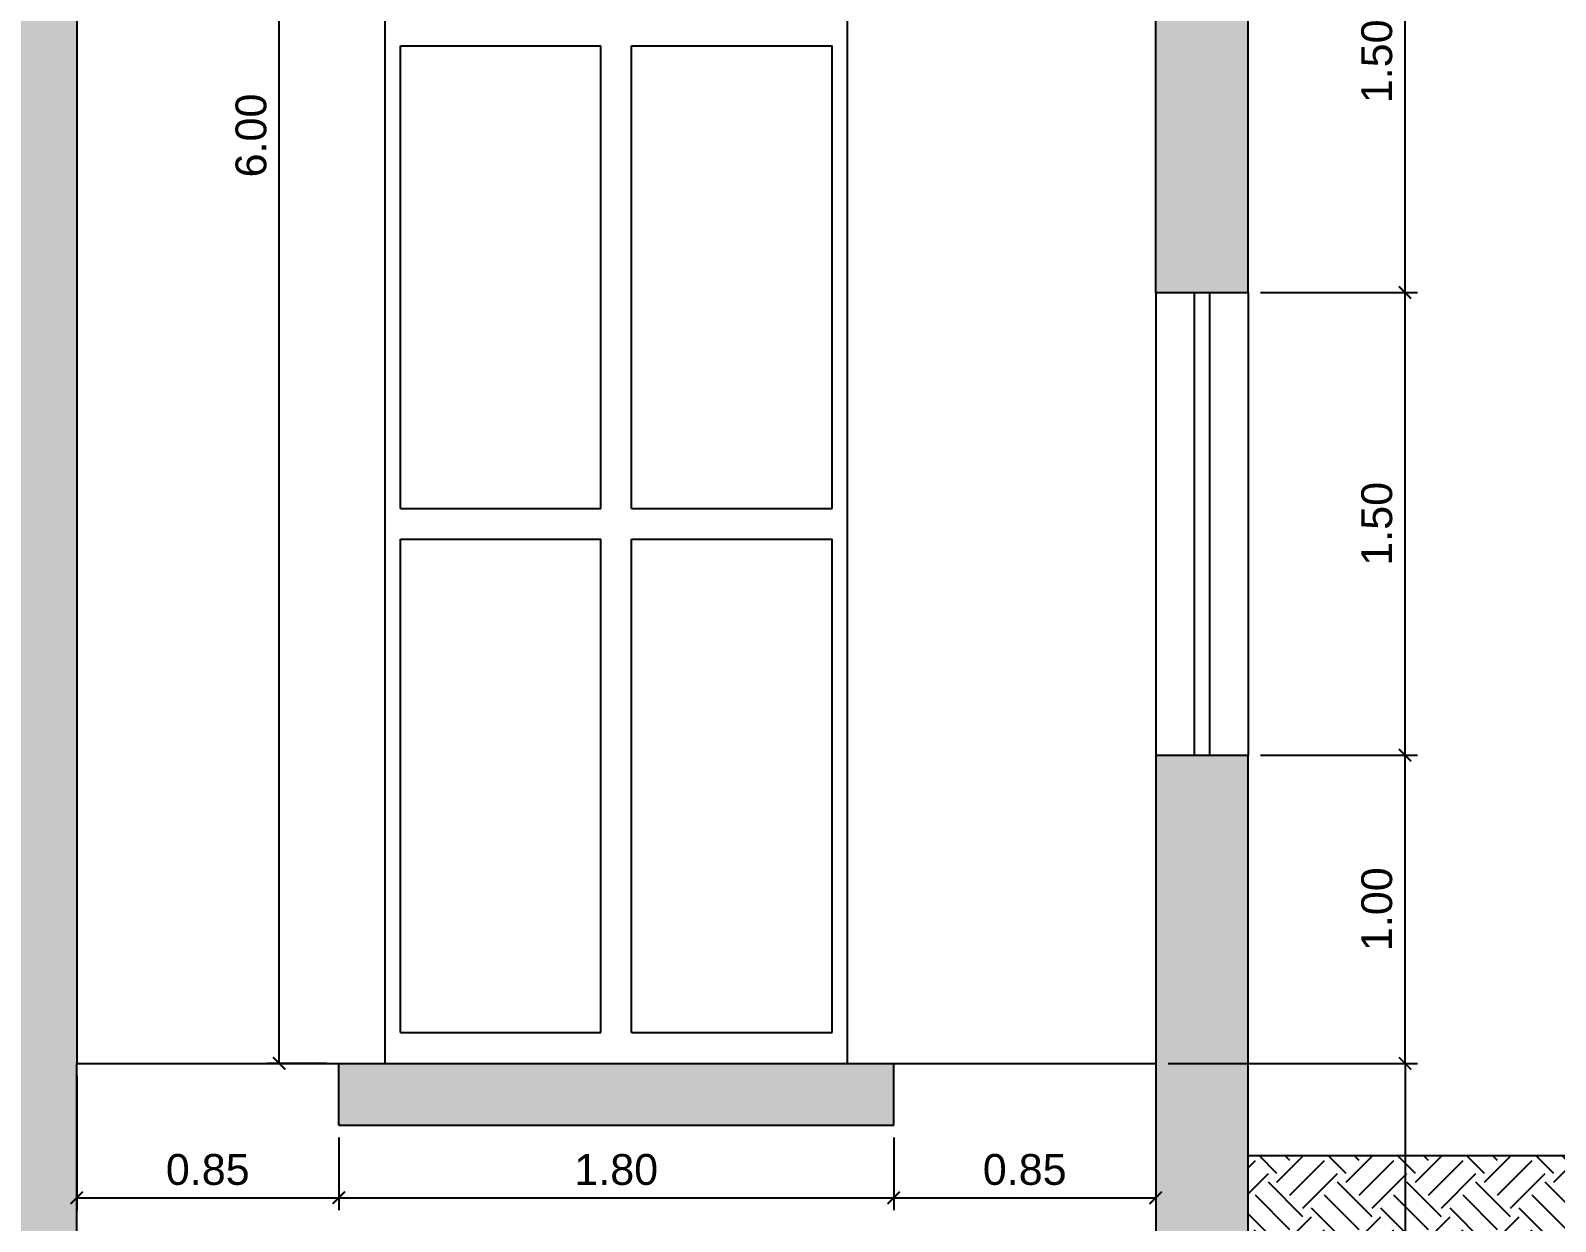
# Model space of a CAD drawing. Header units: feet. Extents: x 0 to 285115, y 0 to 9111421.
# Drawn here: x 285102.418 to 285107.364, y 9111357.196 to 9111361.059 of the extents above; entities that cross this region are included whole.
import ezdxf

# ---------------------------------------------------------------- set-up
doc = ezdxf.new("R2010")
doc.units = ezdxf.units.FT
doc.header["$MEASUREMENT"] = 0
doc.layers.get('0').update_dxf_attribs({"linetype": 'CONTINUOUS'})
doc.layers.get('DEFPOINTS').update_dxf_attribs({"linetype": 'CONTINUOUS'})
for name, color, linetype in [('02', 7, 'CONTINUOUS'), ('06', 6, 'CONTINUOUS'), ('H-SA-CONTORNO', 2, 'CONTINUOUS'), ('H-SA-DIM', 1, 'CONTINUOUS'), ('H-SA-ESTRUTURA (CORTE)', 5, 'CONTINUOUS'), ('H-SA-HTC CONCRETO', 253, 'CONTINUOUS')]:
    doc.layers.add(name, color=color, linetype=linetype)
doc.styles.get("Standard").update_dxf_attribs({"font": 'arial.ttf'})
doc.dimstyles.new('Copy of EGC_2.0mm', dxfattribs={"dimtxt": 0.1, "dimasz": 0.04, "dimexe": 0.04, "dimexo": 0.04, "dimgap": 0.04, "dimtad": 1, "dimzin": 1, "dimdsep": 46, "dimtxsty": 'Standard', "dimblk": 'ARCHTICK', "dimcen": 0, "dimclrd": 1, "dimclre": 1, "dimclrt": 2, "dimazin": 0, "dimtfac": 1, "dimtix": 1, "dimtmove": 1, "dimatfit": 3, "dimldrblk": 'NONE', "dimfxl": 0.002, "dimtolj": 1, "dimtzin": 0, "dimlwd": -1, "dimarcsym": 0})

# ---------------------------------------------------------------- blocks, each defined once
blk = doc.blocks.new('_ArchTick')
at = {"color": 0, "linetype": 'ByBlock', "const_width": 0.15}
blk.add_lwpolyline([(-0.5, -0.5), (0.5, 0.5)], dxfattribs=at)
blk = doc.blocks.new('*D1175')
at = {"layer": 'DEFPOINTS', "color": 0, "transparency": 16777216}
for p in [(285103.2244, 9111363.7282), (285104.1676, 9111363.7282), (285103.4176, 9111357.7093)]:
    blk.add_point(p, dxfattribs=at)
at = {"layer": 'H-SA-DIM', "color": 1, "lineweight": -2, "transparency": 16777216}
for p, q in [((285104.1276, 9111363.7282), (285103.1844, 9111363.7282)), ((285103.3776, 9111357.7093), (285103.1844, 9111357.7093))]:
    blk.add_line(p, q, dxfattribs=at)
at = {"layer": 'H-SA-DIM', "color": 1, "transparency": 16777216}
blk.add_line((285103.2244, 9111357.7093), (285103.2244, 9111363.7282), dxfattribs=at)
at = {"layer": 'H-SA-DIM', "color": 1, "transparency": 16777216, "xscale": 0.04, "yscale": 0.04, "zscale": 0.04}
for p, rotation in [((285103.2244, 9111363.7282), 90), ((285103.2244, 9111357.7093), 270)]:
    blk.add_blockref('_ArchTick', p, dxfattribs=dict(at, rotation=rotation))
at = {"layer": 'H-SA-DIM', "color": 2, "transparency": 16777216, "insert": (285103.1333, 9111360.7188), "char_height": 0.1, "attachment_point": 5, "rotation": 90}
blk.add_mtext('\\A1;6.00', dxfattribs=at)
blk = doc.blocks.new('_None')
blk = doc.blocks.new('*D1194')
at = {"layer": 'DEFPOINTS', "color": 0, "transparency": 16777216}
for p in [(285106.0676, 9111357.7093), (285106.0676, 9111354.9593), (285106.8763, 9111354.9593)]:
    blk.add_point(p, dxfattribs=at)
at = {"layer": 'H-SA-DIM', "color": 1, "lineweight": -2, "transparency": 16777216}
for p, q in [((285106.1076, 9111357.7093), (285106.9163, 9111357.7093)), ((285106.1076, 9111354.9593), (285106.9163, 9111354.9593))]:
    blk.add_line(p, q, dxfattribs=at)
at = {"layer": 'H-SA-DIM', "color": 1, "transparency": 16777216}
blk.add_line((285106.8763, 9111357.7093), (285106.8763, 9111354.9593), dxfattribs=at)
at = {"layer": 'H-SA-DIM', "color": 1, "transparency": 16777216, "xscale": 0.04, "yscale": 0.04, "zscale": 0.04}
for p, rotation in [((285106.8763, 9111357.7093), 90), ((285106.8763, 9111354.9593), 270)]:
    blk.add_blockref('_ArchTick', p, dxfattribs=dict(at, rotation=rotation))
at = {"layer": 'H-SA-DIM', "color": 2, "transparency": 16777216, "insert": (285106.7852, 9111356.3262), "char_height": 0.1, "attachment_point": 5, "rotation": 90}
blk.add_mtext('\\A1;2.75', dxfattribs=at)
blk = doc.blocks.new('*D1204')
at = {"layer": 'DEFPOINTS', "color": 0, "transparency": 16777216}
for p in [(285102.5676, 9111357.7093), (285103.4176, 9111357.5093), (285103.4176, 9111357.2734)]:
    blk.add_point(p, dxfattribs=at)
at = {"layer": 'H-SA-DIM', "color": 1, "lineweight": -2, "transparency": 16777216}
for p, q in [((285102.5676, 9111357.6693), (285102.5676, 9111357.2334)), ((285103.4176, 9111357.4693), (285103.4176, 9111357.2334))]:
    blk.add_line(p, q, dxfattribs=at)
at = {"layer": 'H-SA-DIM', "color": 1, "transparency": 16777216}
blk.add_line((285102.5676, 9111357.2734), (285103.4176, 9111357.2734), dxfattribs=at)
at = {"layer": 'H-SA-DIM', "color": 1, "transparency": 16777216, "xscale": 0.04, "yscale": 0.04, "zscale": 0.04, "rotation": 180}
blk.add_blockref('_ArchTick', (285102.5676, 9111357.2734), dxfattribs=at)
at = {"layer": 'H-SA-DIM', "color": 1, "transparency": 16777216, "xscale": 0.04, "yscale": 0.04, "zscale": 0.04}
blk.add_blockref('_ArchTick', (285103.4176, 9111357.2734), dxfattribs=at)
at = {"layer": 'H-SA-DIM', "color": 2, "transparency": 16777216, "insert": (285102.9926, 9111357.3645), "char_height": 0.1, "attachment_point": 5}
blk.add_mtext('\\A1;0.85', dxfattribs=at)
blk = doc.blocks.new('*D1205')
at = {"layer": 'DEFPOINTS', "color": 0, "transparency": 16777216}
for p in [(285103.4176, 9111357.5093), (285105.2176, 9111357.5093), (285105.2176, 9111357.2734)]:
    blk.add_point(p, dxfattribs=at)
at = {"layer": 'H-SA-DIM', "color": 1, "lineweight": -2, "transparency": 16777216}
for p, q in [((285103.4176, 9111357.4693), (285103.4176, 9111357.2334)), ((285105.2176, 9111357.4693), (285105.2176, 9111357.2334))]:
    blk.add_line(p, q, dxfattribs=at)
at = {"layer": 'H-SA-DIM', "color": 1, "transparency": 16777216}
blk.add_line((285103.4176, 9111357.2734), (285105.2176, 9111357.2734), dxfattribs=at)
at = {"layer": 'H-SA-DIM', "color": 1, "transparency": 16777216, "xscale": 0.04, "yscale": 0.04, "zscale": 0.04, "rotation": 180}
blk.add_blockref('_ArchTick', (285103.4176, 9111357.2734), dxfattribs=at)
at = {"layer": 'H-SA-DIM', "color": 1, "transparency": 16777216, "xscale": 0.04, "yscale": 0.04, "zscale": 0.04}
blk.add_blockref('_ArchTick', (285105.2176, 9111357.2734), dxfattribs=at)
at = {"layer": 'H-SA-DIM', "color": 2, "transparency": 16777216, "insert": (285104.3176, 9111357.3645), "char_height": 0.1, "attachment_point": 5}
blk.add_mtext('\\A1;1.80', dxfattribs=at)
blk = doc.blocks.new('*D1206')
at = {"layer": 'DEFPOINTS', "color": 0, "transparency": 16777216}
for p in [(285106.0676, 9111357.7093), (285105.2176, 9111357.5093), (285106.0676, 9111357.2734)]:
    blk.add_point(p, dxfattribs=at)
at = {"layer": 'H-SA-DIM', "color": 1, "lineweight": -2, "transparency": 16777216}
for p, q in [((285106.0676, 9111357.6693), (285106.0676, 9111357.2334)), ((285105.2176, 9111357.4693), (285105.2176, 9111357.2334))]:
    blk.add_line(p, q, dxfattribs=at)
at = {"layer": 'H-SA-DIM', "color": 1, "transparency": 16777216}
blk.add_line((285105.2176, 9111357.2734), (285106.0676, 9111357.2734), dxfattribs=at)
at = {"layer": 'H-SA-DIM', "color": 1, "transparency": 16777216, "xscale": 0.04, "yscale": 0.04, "zscale": 0.04, "rotation": 180}
blk.add_blockref('_ArchTick', (285105.2176, 9111357.2734), dxfattribs=at)
at = {"layer": 'H-SA-DIM', "color": 1, "transparency": 16777216, "xscale": 0.04, "yscale": 0.04, "zscale": 0.04}
blk.add_blockref('_ArchTick', (285106.0676, 9111357.2734), dxfattribs=at)
at = {"layer": 'H-SA-DIM', "color": 2, "transparency": 16777216, "insert": (285105.6426, 9111357.3645), "char_height": 0.1, "attachment_point": 5}
blk.add_mtext('\\A1;0.85', dxfattribs=at)
blk = doc.blocks.new('*D1207')
at = {"layer": 'DEFPOINTS', "color": 0, "transparency": 16777216}
for p in [(285106.3676, 9111358.7093), (285106.8763, 9111358.7093), (285106.0676, 9111357.7093)]:
    blk.add_point(p, dxfattribs=at)
at = {"layer": 'H-SA-DIM', "color": 1, "lineweight": -2, "transparency": 16777216}
for p, q in [((285106.4076, 9111358.7093), (285106.9163, 9111358.7093)), ((285106.1076, 9111357.7093), (285106.9163, 9111357.7093))]:
    blk.add_line(p, q, dxfattribs=at)
at = {"layer": 'H-SA-DIM', "color": 1, "transparency": 16777216}
blk.add_line((285106.8763, 9111357.7093), (285106.8763, 9111358.7093), dxfattribs=at)
at = {"layer": 'H-SA-DIM', "color": 1, "transparency": 16777216, "xscale": 0.04, "yscale": 0.04, "zscale": 0.04}
for p, rotation in [((285106.8763, 9111358.7093), 90), ((285106.8763, 9111357.7093), 270)]:
    blk.add_blockref('_ArchTick', p, dxfattribs=dict(at, rotation=rotation))
at = {"layer": 'H-SA-DIM', "color": 2, "transparency": 16777216, "insert": (285106.7852, 9111358.2093), "char_height": 0.1, "attachment_point": 5, "rotation": 90}
blk.add_mtext('\\A1;1.00', dxfattribs=at)
blk = doc.blocks.new('*D1208')
at = {"layer": 'DEFPOINTS', "color": 0, "transparency": 16777216}
for p in [(285106.3676, 9111360.2093), (285106.8763, 9111360.2093), (285106.3676, 9111358.7093)]:
    blk.add_point(p, dxfattribs=at)
at = {"layer": 'H-SA-DIM', "color": 1, "lineweight": -2, "transparency": 16777216}
for p, q in [((285106.4076, 9111360.2093), (285106.9163, 9111360.2093)), ((285106.4076, 9111358.7093), (285106.9163, 9111358.7093))]:
    blk.add_line(p, q, dxfattribs=at)
at = {"layer": 'H-SA-DIM', "color": 1, "transparency": 16777216}
blk.add_line((285106.8763, 9111358.7093), (285106.8763, 9111360.2093), dxfattribs=at)
at = {"layer": 'H-SA-DIM', "color": 1, "transparency": 16777216, "xscale": 0.04, "yscale": 0.04, "zscale": 0.04}
for p, rotation in [((285106.8763, 9111360.2093), 90), ((285106.8763, 9111358.7093), 270)]:
    blk.add_blockref('_ArchTick', p, dxfattribs=dict(at, rotation=rotation))
at = {"layer": 'H-SA-DIM', "color": 2, "transparency": 16777216, "insert": (285106.7852, 9111359.4593), "char_height": 0.1, "attachment_point": 5, "rotation": 90}
blk.add_mtext('\\A1;1.50', dxfattribs=at)
blk = doc.blocks.new('*D1209')
at = {"layer": 'DEFPOINTS', "color": 0, "transparency": 16777216}
for p in [(285106.3676, 9111361.7093), (285106.8763, 9111361.7093), (285106.3676, 9111360.2093)]:
    blk.add_point(p, dxfattribs=at)
at = {"layer": 'H-SA-DIM', "color": 1, "lineweight": -2, "transparency": 16777216}
for p, q in [((285106.4076, 9111361.7093), (285106.9163, 9111361.7093)), ((285106.4076, 9111360.2093), (285106.9163, 9111360.2093))]:
    blk.add_line(p, q, dxfattribs=at)
at = {"layer": 'H-SA-DIM', "color": 1, "transparency": 16777216}
blk.add_line((285106.8763, 9111360.2093), (285106.8763, 9111361.7093), dxfattribs=at)
at = {"layer": 'H-SA-DIM', "color": 1, "transparency": 16777216, "xscale": 0.04, "yscale": 0.04, "zscale": 0.04}
for p, rotation in [((285106.8763, 9111361.7093), 90), ((285106.8763, 9111360.2093), 270)]:
    blk.add_blockref('_ArchTick', p, dxfattribs=dict(at, rotation=rotation))
at = {"layer": 'H-SA-DIM', "color": 2, "transparency": 16777216, "insert": (285106.7852, 9111360.9593), "char_height": 0.1, "attachment_point": 5, "rotation": 90}
blk.add_mtext('\\A1;1.50', dxfattribs=at)

msp = doc.modelspace()

# ---------------------------------------------------------------- hatches: boundary and pattern name
h = msp.add_hatch()
h.set_pattern_fill('EARTH', color=251, scale=0.025, angle=45, style=0)
h.set_pattern_definition([(45, (285158.85506, 9111337.70759), (2e-17, 0.2245064), [0.15875, -0.15875]), (45, (285158.81296, 9111337.74968), (2e-17, 0.2245064), [0.15875, -0.15875]), (45, (285158.77087, 9111337.79178), (2e-17, 0.2245064), [0.15875, -0.15875]), (135, (285158.77087, 9111337.81984), (-0.2245064, 2e-17), [0.15875, -0.15875]), (135, (285158.81296, 9111337.86193), (-0.2245064, 2e-17), [0.15875, -0.15875]), (135, (285158.85506, 9111337.90403), (-0.2245064, 2e-17), [0.15875, -0.15875])])
h.paths.add_polyline_path([(285106.3676, 9111357.4093), (285106.3676, 9111357.1093), (285108.3676, 9111357.1093), (285108.3676, 9111357.4093)])
at = {"layer": 'H-SA-HTC CONCRETO'}
h = msp.add_hatch(color=256, dxfattribs=at)
h.dxf.hatch_style = 1
h.paths.add_polyline_path([(285099.4276, 9111357.6793), (285099.3776, 9111357.6793), (285099.3776, 9111357.7093), (285098.0676, 9111357.7093), (285098.0676, 9111358.7093), (285097.7676, 9111358.7093), (285097.7676, 9111357.7093), (285096.7676, 9111357.7093), (285096.7676, 9111357.4093), (285097.7676, 9111357.4093), (285097.7676, 9111357.1919), (285098.0676, 9111357.1919), (285098.0676, 9111357.4093), (285099.4276, 9111357.4093)])
h.paths.add_polyline_path([(285098.0676, 9111361.7093), (285097.7676, 9111361.7093), (285097.7676, 9111360.2093), (285098.0676, 9111360.2093)])
h.paths.add_polyline_path([(285098.0676, 9111363.8782), (285098.0676, 9111364.9406), (285097.7676, 9111364.9406), (285097.7676, 9111364.599), (285097.2176, 9111364.599), (285097.2176, 9111365.4529), (285097.0676, 9111365.4529), (285097.0676, 9111364.4282), (285097.7676, 9111364.4282), (285097.7676, 9111363.8782), (285097.7676, 9111362.7093), (285098.0676, 9111362.7093)])
h.paths.add_polyline_path([(285102.5676, 9111363.7282), (285106.0676, 9111363.7282), (285106.0676, 9111364.4282), (285102.5676, 9111364.4282), (285102.2676, 9111364.4282), (285101.4679, 9111363.7282), (285102.2676, 9111363.7282), (285102.2676, 9111357.7093), (285102.5676, 9111357.7093)])
h.paths.add_polyline_path([(285101.4676, 9111363.7282), (285102.2676, 9111364.4282), (285098.0676, 9111364.4282), (285098.0676, 9111363.7282), (285101.4676, 9111363.7282)])
h.paths.add_polyline_path([(285106.3676, 9111364.4282), (285107.0676, 9111364.4282), (285107.0676, 9111365.4529), (285106.9176, 9111365.4529), (285106.9176, 9111364.599), (285106.3676, 9111364.599), (285106.3676, 9111364.9406), (285106.0676, 9111364.9406), (285106.0676, 9111363.8782), (285106.0676, 9111362.8495), (285106.3676, 9111362.6802), (285106.3676, 9111363.8782)])
h.paths.add_polyline_path([(285106.3676, 9111362.6802), (285106.0676, 9111362.8495), (285106.0676, 9111362.7093), (285106.3676, 9111362.7093)], flags=17)
h.paths.add_polyline_path([(285102.3992, 9111364.9717), (285102.2995, 9111364.9745), (285102.2995, 9111364.4465), (285102.3992, 9111364.4465)])
h.paths.add_polyline_path([(285101.8357, 9111364.9745), (285101.736, 9111364.9717), (285101.736, 9111364.4465), (285101.8357, 9111364.4465)])
h.paths.add_polyline_path([(285102.5676, 9111357.0593), (285102.5678, 9111357.7093), (285101.9676, 9111357.7093), (285101.9676, 9111357.1593), (285102.2676, 9111357.1593), (285102.2676, 9111356.0093), (285102.4064, 9111356.0093), (285102.4064, 9111356.0943), (285102.4289, 9111356.0943), (285102.4289, 9111356.0093), (285102.5676, 9111356.0093)])
h.paths.add_polyline_path([(285100.9676, 9111357.3704), (285100.9676, 9111357.7093), (285100.2786, 9111357.7093), (285100.2766, 9111357.6793), (285100.2276, 9111357.6793), (285100.2276, 9111357.4093), (285100.6676, 9111357.4093), (285100.6676, 9111357.1593), (285100.9676, 9111357.1593)])
h.paths.add_polyline_path([(285098.0676, 9111357.7245), (285097.7676, 9111357.1919)], flags=17)
h.paths.add_polyline_path([(285098.0676, 9111357.1919), (285097.7676, 9111357.1919), (285097.7676, 9111357.0593), (285098.0676, 9111357.0593)])
h.paths.add_polyline_path([(285110.9676, 9111357.6593), (285110.6676, 9111357.6593), (285110.6676, 9111356.1093), (285110.9676, 9111356.1092)])
h.paths.add_polyline_path([(285108.6676, 9111357.6593), (285108.3676, 9111357.6593), (285108.3676, 9111356.1093), (285108.6676, 9111356.1093)])
h.paths.add_polyline_path([(285108.6676, 9111355.3093), (285108.3676, 9111355.3093), (285108.3676, 9111354.6093), (285108.6676, 9111354.6093)], flags=17)
h.paths.add_polyline_path([(285110.9676, 9111354.5596), (285110.9676, 9111355.3093), (285110.6676, 9111355.3093), (285110.6676, 9111354.8593), (285108.6676, 9111354.8593), (285108.6676, 9111354.6093), (285108.3676, 9111354.6093), (285108.3676, 9111354.5596)])
h = msp.add_hatch(color=256, dxfattribs=at)
h.dxf.hatch_style = 1
h.paths.add_polyline_path([(285106.3676, 9111361.7093), (285106.0676, 9111361.7093), (285106.0676, 9111360.2093), (285106.3676, 9111360.2093)])
h = msp.add_hatch(color=256, dxfattribs=at)
h.dxf.hatch_style = 1
h.paths.add_polyline_path([(285102.5676, 9111354.6593), (285106.3676, 9111354.6593), (285106.3676, 9111355.4093), (285106.2289, 9111355.4093), (285106.2289, 9111355.3243), (285106.2064, 9111355.3243), (285106.2064, 9111355.4093), (285106.0676, 9111355.4093), (285106.0676, 9111354.9593), (285102.5676, 9111354.9593), (285102.5676, 9111355.4093), (285102.4289, 9111355.4093), (285102.4289, 9111355.3243), (285102.4064, 9111355.3243), (285102.4064, 9111355.4093), (285102.2676, 9111355.4093), (285102.2676, 9111353.2093), (285099.1443, 9111353.2093), (285098.0676, 9111356.0589), (285096.7676, 9111356.0589), (285096.7676, 9111355.8589), (285096.5676, 9111355.8589), (285096.5676, 9111356.0589), (285096.124, 9111356.059), (285096.1036, 9111355.9831), (285095.9104, 9111356.0348), (285095.9169, 9111356.059), (285089.5512, 9111356.058), (285089.5512, 9111355.058), (285090.0512, 9111355.058), (285090.0512, 9111355.558), (285097.8605, 9111355.5589), (285098.9372, 9111352.7093), (285103.0676, 9111352.7093), (285103.0676, 9111353.2093), (285102.5676, 9111353.2093)])
h.paths.add_polyline_path([(285106.3676, 9111357.1093), (285106.3676, 9111358.7093), (285106.0676, 9111358.7093), (285106.0676, 9111357.1093), (285106.0676, 9111356.0093), (285106.2064, 9111356.0093), (285106.2064, 9111356.0943), (285106.2289, 9111356.0943), (285106.2289, 9111356.0093), (285106.3676, 9111356.0093)])
h = msp.add_hatch(color=256, dxfattribs=at)
h.dxf.hatch_style = 1
h.paths.add_polyline_path([(285105.2176, 9111357.7093), (285103.4176, 9111357.7093), (285103.4176, 9111357.5093), (285105.2176, 9111357.5093)])

# ---------------------------------------------------------------- linework, layer by layer
at = {"layer": '02', "color": 1}
for p, q in [((285103.5676, 9111357.7093), (285103.5676, 9111363.7282)), ((285105.0676, 9111357.7093), (285105.0676, 9111363.7282)), ((285103.6176, 9111361.0093), (285104.2676, 9111361.0093)), ((285103.6176, 9111359.5093), (285103.6176, 9111361.0093)), ((285104.2676, 9111359.5093), (285104.2676, 9111361.0093)), ((285104.3676, 9111359.5093), (285104.3676, 9111361.0093)), ((285104.3676, 9111361.0093), (285105.0176, 9111361.0093)), ((285105.0176, 9111359.5093), (285105.0176, 9111361.0093)), ((285106.0676, 9111360.2093), (285106.0676, 9111358.7093)), ((285106.1926, 9111360.2093), (285106.1926, 9111358.7093)), ((285106.2426, 9111360.2093), (285106.2426, 9111358.7093)), ((285106.3676, 9111360.2093), (285106.3676, 9111358.7093)), ((285103.6176, 9111359.5093), (285104.2676, 9111359.5093)), ((285104.3676, 9111359.5093), (285105.0176, 9111359.5093)), ((285103.6176, 9111357.8093), (285103.6176, 9111359.4093)), ((285103.6176, 9111359.4093), (285104.2676, 9111359.4093)), ((285104.2676, 9111357.8093), (285104.2676, 9111359.4093)), ((285104.3676, 9111357.8093), (285104.3676, 9111359.4093)), ((285104.3676, 9111359.4093), (285105.0176, 9111359.4093)), ((285105.0176, 9111357.8093), (285105.0176, 9111359.4093)), ((285103.6176, 9111357.8093), (285104.2676, 9111357.8093)), ((285104.3676, 9111357.8093), (285105.0176, 9111357.8093))]:
    msp.add_line(p, q, dxfattribs=at)
at = {"layer": '02'}
msp.add_line((285106.3676, 9111357.7093), (285106.3676, 9111358.7093), dxfattribs=at)
at = {"layer": '06'}
msp.add_line((285108.3676, 9111357.4093), (285106.3676, 9111357.4093), dxfattribs=at)
at = {"layer": 'H-SA-CONTORNO', "ltscale": 0.75}
for p, q in [((285102.5676, 9111357.7093), (285103.4176, 9111357.7093)), ((285105.2176, 9111357.7093), (285106.0676, 9111357.7093))]:
    msp.add_line(p, q, dxfattribs=at)
at = {"layer": 'H-SA-ESTRUTURA (CORTE)'}
for p, q in [((285102.5676, 9111363.7282), (285102.5676, 9111357.7093)), ((285106.0676, 9111360.2093), (285106.0676, 9111361.7093)), ((285106.3676, 9111360.2093), (285106.3676, 9111361.7093)), ((285106.0676, 9111360.2093), (285106.3676, 9111360.2093)), ((285106.0676, 9111358.7093), (285106.0676, 9111356.0093)), ((285106.0676, 9111358.7093), (285106.3676, 9111358.7093)), ((285106.3676, 9111356.0093), (285106.3676, 9111358.7093)), ((285102.5676, 9111356.0343), (285102.5676, 9111357.7093)), ((285103.4176, 9111357.7093), (285105.2176, 9111357.7093)), ((285103.4176, 9111357.5093), (285103.4176, 9111357.7093)), ((285105.2176, 9111357.5093), (285105.2176, 9111357.7093)), ((285103.4176, 9111357.5093), (285105.2176, 9111357.5093))]:
    msp.add_line(p, q, dxfattribs=at)

# ---------------------------------------------------------------- dimensions: what is measured, and where the dimension line sits
at = {"layer": 'H-SA-DIM'}
dim = msp.add_linear_dim(base=(285103.2244, 9111363.7282), p1=(285103.4176, 9111357.7093), p2=(285104.1676, 9111363.7282), angle=90, text='6.00', dimstyle='Copy of EGC_2.0mm', dxfattribs=at)
dim.commit()
dim.dimension.update_dxf_attribs({"geometry": '*D1175', "text_midpoint": (285103.1333, 9111360.7188)})
for base, p1, p2, picture, middle in [((285106.8763, 9111361.7093), (285106.3676, 9111360.2093), (285106.3676, 9111361.7093), '*D1209', (285106.7852, 9111360.9593)), ((285106.8763, 9111360.2093), (285106.3676, 9111358.7093), (285106.3676, 9111360.2093), '*D1208', (285106.7852, 9111359.4593)), ((285106.8763, 9111358.7093), (285106.0676, 9111357.7093), (285106.3676, 9111358.7093), '*D1207', (285106.7852, 9111358.2093))]:
    dim = msp.add_linear_dim(base=base, p1=p1, p2=p2, angle=90, dimstyle='Copy of EGC_2.0mm', dxfattribs=at)
    dim.commit()
    dim.dimension.update_dxf_attribs({"geometry": picture, "text_midpoint": middle})
dim = msp.add_linear_dim(base=(285106.8763, 9111354.9593), p1=(285106.0676, 9111357.7093), p2=(285106.0676, 9111354.9593), angle=90, dimstyle='Copy of EGC_2.0mm', dxfattribs=at)
dim.commit()
dim.dimension.update_dxf_attribs({"geometry": '*D1194', "text_midpoint": (285106.8763, 9111356.3262), "dimtype": 160})
for base, p1, p2, picture, middle in [((285103.4176, 9111357.2734), (285102.5676, 9111357.7093), (285103.4176, 9111357.5093), '*D1204', (285102.9926, 9111357.3645)), ((285106.0676, 9111357.2734), (285105.2176, 9111357.5093), (285106.0676, 9111357.7093), '*D1206', (285105.6426, 9111357.3645)), ((285105.2176, 9111357.2734), (285103.4176, 9111357.5093), (285105.2176, 9111357.5093), '*D1205', (285104.3176, 9111357.3645))]:
    dim = msp.add_linear_dim(base=base, p1=p1, p2=p2, dimstyle='Copy of EGC_2.0mm', dxfattribs=at)
    dim.commit()
    dim.dimension.update_dxf_attribs({"geometry": picture, "text_midpoint": middle})

doc.saveas('drawing.dxf')
